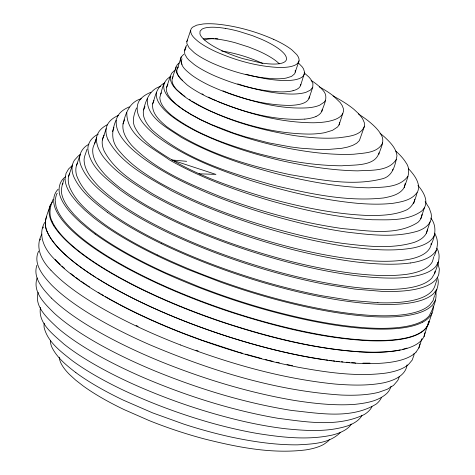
<?xml version="1.0" encoding="UTF-8"?>
<svg xmlns="http://www.w3.org/2000/svg" width="475" height="475" viewBox="0 0 475 475"><rect width="100%" height="100%" fill="white"/><g stroke="black" fill="none" stroke-linecap="round" stroke-linejoin="round"><path stroke-width="0.71" d="M104.173 135.132A185.321 50.51 18.4 0 0 104.257 151.204C114.766 170.863 134.823 182.798 153.199 194.156C185.214 212.313 219.646 225.815 254.636 237.031A184.995 50.421 18.4 0 0 291.49 247.481A185.79 50.635 18.4 0 0 343.68 257.967C365.518 260.811 387.879 263.126 409.735 259.207A167.004 45.517 18.4 0 0 431.134 244.672L431.163 243.354M431.128 244.672C435.237 236.259 437.148 225.862 430.772 218.025M117.747 116.161C111.726 129.034 109.654 140.505 119.89 151.685C130.732 164.742 145.142 174.153 159.594 182.744C203.65 207.438 251.999 223.6 300.942 235.446A181.058 49.347 18.4 0 0 342.944 243.42C366.451 246.204 391.05 249.333 414.135 242.398A159.992 43.605 18.4 0 0 427.506 229.128M116.333 120.234C115.104 130.488 122.312 139.181 128.873 146.175C142.298 159.315 158.715 168.868 175.097 177.828C216.078 198.764 260.045 213.4 304.724 224.105A181.058 49.347 18.4 0 0 346.726 232.085C370.233 234.864 394.832 237.993 417.917 231.058A159.992 43.605 18.4 0 0 431.015 213.186L429.263 208.163L425.149 201.626M141.295 98.758C129.598 101.745 125.513 113.489 123.025 123.957C121.861 132.008 126.611 139.282 131.522 145.202C155.8 170.394 189.175 183.985 221.029 196.893C260.425 211.559 301.239 222.71 342.891 228.647C366.991 230.523 396.209 236.289 417.828 222.425A151.531 41.301 18.4 0 0 422.043 214.356M126.801 112.634C126.356 136.153 153.674 148.36 169.581 160.022C201.679 178.155 236.544 190.819 271.842 201.139C304.677 210.33 338.23 217.811 372.358 219.741C388.847 219.8 407.485 221.184 421.598 211.108A151.531 41.301 18.4 0 0 419.312 187.043L417.947 185.517M164.878 82.882C156.477 86.456 155.402 96.348 152.659 103.894C151.549 113.495 159.814 120.698 166.351 126.397C202.677 152.618 246.798 165.229 290.053 174.675C320.441 179.704 352.462 186.627 382.909 178.636C392.991 175.881 395.348 164.641 396.963 155.717C396.067 148.022 390.141 142.322 384.809 137.251A111.376 30.352 18.4 0 0 380.071 133.327M156.441 92.554C155.414 99.358 160.016 105.23 164.38 109.903C173.612 118.857 184.846 125.335 196.187 131.237C223.297 144.655 252.308 153.858 281.711 160.728C306.702 166.297 332.138 170.442 357.788 170.863C370.69 169.985 388.574 171.861 396.423 159.268M170.923 76.469C162.937 80.192 162.118 89.995 159.814 97.5C160.14 105.076 166.232 110.568 171.487 115.294C196.407 134.354 226.729 144.596 256.548 153.176C284.382 160.514 313.007 165.615 341.863 165.799C353.014 164.635 375.321 166.808 378.955 152.778M378.896 154.232C380.534 148.087 385.035 141.479 381.449 135.161C378.195 129.331 373.142 124.86 368.018 120.709A97.274 26.511 18.4 0 0 358.364 113.982M160.544 86.391C149.898 89.395 145.778 100.154 143.563 109.927C141.983 117.723 147.185 124.634 152.148 130.037C186.164 160.217 231.515 173.422 274.455 185.493C310.098 193.747 346.916 201.952 383.687 197.944C391.157 196.484 399.861 194.661 404.13 187.661C406.849 179.615 411.867 170.305 405.81 162.432A127.561 34.764 18.4 0 0 395.758 151.044M147.345 98.586C145.985 117.604 167.871 128.066 181.076 137.216C211.422 154.244 244.667 165.413 278.237 174.153C307.937 181.438 338.242 187.269 368.903 187.821C382.078 187.031 399.16 188.171 407.912 176.32M186.432 45.161L184.543 50.831L184.775 54.174L187.061 58.045L188.961 60.129L194.257 64.552A53.242 14.511 18.4 0 0 215.104 76.024C235.683 84.716 257.634 90.992 280.054 91.883A71.873 19.588 18.4 0 0 293.057 90.713M293.051 90.713C296.287 89.852 300.556 88.136 300.794 84.259M300.675 85.304L304.635 72.39L303.525 68.851L302.237 66.904L298.122 62.688M179.039 62.991L177.175 64.82L176.065 66.933L172.288 78.25L171.998 80.649L172.573 83.333L174.052 86.254L176.427 89.365L183.849 96.057A69.985 19.071 18.4 0 0 208.727 110.372C240.421 124.355 274.74 133.778 309.546 134.087A122.277 33.327 18.4 0 0 324.924 132.632L332.488 130.346L337.559 126.997L339.037 124.931L343.52 111.263L343.372 108.638L342.309 105.765L340.296 102.665L333.367 95.926A64.416 17.557 18.4 0 0 319.396 86.919M176.065 66.933C174.848 72.301 178.98 76.938 182.548 80.394M87.002 149.292L85.114 154.963A194.37 52.974 18.4 0 0 84.081 160.17C84.514 170.537 91.639 178.879 98.384 186.105C110.918 198.396 125.667 208.092 140.737 216.968C183.516 241.169 229.912 258.424 277.151 271.641A194.37 52.974 18.4 0 0 330.933 283.818C350.52 287.161 370.328 289.596 390.23 289.423A177.899 48.486 18.4 0 0 431.947 277.923L434.708 273.303L435.005 271.261M434.708 273.303C437.457 265.424 441.738 256.233 436.899 248.247M392.641 170.608L392.861 169.189M64.137 179.075L62.243 184.745L61.328 189.757A201.317 54.868 18.4 0 0 68.347 207.634L73.857 214.356L80.887 221.356L89.377 228.582A194.97 53.141 18.4 0 0 166.974 273.404L199.939 287.173L217.206 293.598A201.317 54.868 18.4 0 0 270.091 310.282C301.708 318.796 333.937 325.607 366.658 327.869A186.954 50.956 18.4 0 0 429.145 315.833C433.046 308.53 437.16 299.974 435.795 291.519M184.906 50.225L185.214 48.456L186.093 46.9M182.02 58.763C178.843 65.716 187.233 71.381 191.847 75.204A59.013 16.085 18.4 0 0 210.009 85.702C234.632 96.888 261.286 104.844 288.473 105.408A80.038 21.814 18.4 0 0 302.29 103.603C305.443 102.57 309.047 100.528 309.338 96.847M308.958 98.574L312.74 87.234L312.942 83.636L310.864 79.396L308.904 77.039L304.178 72.847M36.86 265.317C32.579 278.142 43.332 289.53 51.443 298.098M164.409 82.703C162.017 88.677 166.024 94.608 169.872 98.913C178.743 107.599 189.632 113.988 200.569 119.742C226.931 132.667 255.182 141.372 283.848 147.44C306.874 152.024 330.368 155.254 353.899 154.221C363.761 152.956 377.678 153.277 382.678 142.892M407.105 364.806C405.603 376.028 393.324 380.635 383.687 382.814C367.816 385.89 351.536 385.332 335.504 384.091C282.209 378.783 230.298 363.85 180.346 344.933M316 116.488C318.957 115.182 321.919 112.884 322.258 109.434M321.712 111.583C323.665 104.933 329.116 96.728 323.113 90.505C319.752 86.432 315.519 83.19 311.089 80.37M425.012 332.583L424.044 336.425L428.794 321.242M404.13 187.661L405.181 183.54M44.668 222.437C37.495 235.072 44.478 249.161 53.8 258.483A202.807 55.272 18.4 0 0 187.298 335.012C223.523 348.727 260.775 359.842 298.793 367.347C327.394 372.513 356.743 376.865 385.789 373.095A182.305 49.685 18.4 0 0 408.447 364.527L412.181 360.115L413.998 355.033L413.98 353.608M41.901 234.086C34.616 246.994 41.432 260.567 50.861 270.174M46.562 216.766C42.186 228.065 50.552 239.032 57.582 247.143A202.766 55.26 18.4 0 0 95.736 277.394M183.73 54.304L181.183 56.994L176.801 70.514L177.08 72.984L178.268 75.715L180.375 78.654L187.227 84.989A64.647 17.617 18.4 0 0 210.152 98.289C239.833 111.186 272.175 120.935 304.849 119.106M181.183 56.994L180.583 59.173L180.862 61.643L182.05 64.374M416.029 352.076L418.861 347.967L419.971 343.995M37.157 277.952C32.104 292.113 45.321 304.344 54.393 313.34A189.751 51.716 18.4 0 0 155.105 371.028C199.12 388.995 244.922 403.014 291.929 410.489C319.586 413.327 351.28 419.478 376.343 403.982A199.453 54.358 18.4 0 0 381.532 397.373M434.512 295.622L433.075 300.562L429.851 304.879A184.876 50.386 18.4 0 1 375.476 315.637C348.804 314.402 322.424 309.706 296.442 303.721A199.85 54.471 18.4 0 1 242.903 288.806C213.792 279.365 185.197 268.268 157.605 255.01M434.969 294.892C436.739 289.287 439.731 283.332 437.457 277.43M433.871 256.625L432.446 261.535A172.888 47.12 18.4 0 1 406.511 274.336C388.823 276.634 370.933 275.375 353.281 273.386A190.184 51.834 18.4 0 1 284.43 259.777C236.74 246.911 189.863 229.882 146.751 205.568C131.824 196.751 117.177 187.108 105.011 174.646C98.758 167.568 91.984 159.167 92.773 149.126A190.178 51.834 18.4 0 1 94.478 144.115L96.372 138.445M434.334 255.865C437.558 248.597 439.126 240.285 434.506 233.172M339.037 124.931L339.744 122.586M52.541 201.887C46.407 208.78 49.364 218.951 53.829 225.904M50.463 204.802C47.862 213.328 42.608 222.431 46.978 231.343M53.063 199.375C49.976 206.578 48.343 214.73 52.398 221.95M68.632 176.35L72.414 165.009M76.457 165.632L80.239 154.292M94.662 143.456L96.556 137.786A190.178 51.834 18.4 0 1 107.54 124.604M102.38 139.982L106.163 128.642M136.515 107.95C133.98 114.374 131.575 121.547 135.286 128.084C139.139 135.434 145.255 141.182 151.549 146.442C184.686 171.047 224.313 185.048 263.488 196.834C297.522 206.304 332.352 214.017 367.751 215.472C380.232 215.573 393.128 215.371 404.878 210.662C412.822 207.878 415.239 199.743 417.145 192.393C411.819 200.177 401.737 201.828 393.098 203.288C381.728 204.583 370.262 204.28 358.874 203.448C322.098 200.088 285.974 191.514 250.782 180.518C217.366 169.355 183.653 156.578 155.325 135.126C146.163 127.312 133.101 115.722 138.403 102.285A185.565 50.576 18.4 0 1 150.842 92.31M333.028 95.95A79.473 21.66 18.4 0 1 353.94 109.339L359.041 114.083L362.52 118.554L364.307 122.603L364.479 126.178L359.373 140.612L356.666 143.23L352.747 145.368L347.712 147.06L341.81 148.289L327.697 149.506L319.188 149.5L300.633 148.2L290.474 146.888L268.666 142.85L245.391 136.83L233.575 133.077L210.852 124.337L200.462 119.492L191.075 114.469L182.911 109.351L176.385 104.423L171.481 99.732L168.197 95.338L166.541 91.289L166.464 87.727L170.24 76.41L171.659 73.251L174.361 70.638M273.754 39.389A46.758 12.742 18.4 0 1 291.846 49.851L296.851 54.696L298.282 56.905L299.018 58.947L299.066 60.8L294.66 73.785L291.567 76.392L286.229 78.066A69.392 18.911 18.4 0 1 274.639 78.779C253.098 77.728 231.972 71.767 212.295 63.127A47.542 12.956 18.4 0 1 194.275 52.719L189.163 47.844L186.912 43.623L186.829 41.681L191.217 28.696L192.47 27.277L196.745 25.145L203.14 23.976A69.392 18.917 18.4 0 1 216.066 24.029C235.974 25.87 255.485 31.35 273.754 39.389M420.785 218.684L424.561 207.367M426.312 233.213L430.095 221.873M436.97 279.674L435.076 285.344A182.24 49.667 18.4 0 1 377.94 302.717M418.861 347.967L421.978 338.628M428.313 324.241L432.096 312.9M38.641 251.091C32.484 263.785 43.457 276.302 51.632 285.048A198.722 54.162 18.4 0 0 149.928 344.82C210.722 370.536 274.96 390.688 341.157 395.04A175.423 47.809 18.4 0 0 378.854 392.243L387.291 389.257L393.567 385.35L397.652 380.606A203.365 55.427 18.4 0 0 399.291 376.538M112.551 131.575L113.964 127.502M40.512 307.402C37.525 323.154 53.538 334.637 63.804 343.977A175.358 47.791 18.4 0 0 133.855 384.418C168.868 400.039 205.337 412.431 242.672 421.165A156.774 42.726 18.4 0 0 286.33 428.83C306.618 430.813 327.732 432.191 347.445 425.933A192.755 52.535 18.4 0 0 361.344 416.48L361.908 415.269M38.208 292.309C33.838 306.713 47.886 318.535 57.125 327.465A183.32 49.964 18.4 0 0 144.911 378.189C187.53 396.263 231.996 410.305 277.649 418.243C306.007 421.901 337.292 427.512 364.135 414.604A196.555 53.568 18.4 0 0 371.967 406.671M123.025 123.957L124.575 119.724M186.829 41.681L187.435 40.037M299.066 60.8C298.068 64.772 293.508 65.96 290.011 66.726A69.392 18.911 18.4 0 1 278.421 67.438C256.88 66.387 235.754 60.426 216.078 51.787A47.542 12.956 18.4 0 1 198.057 41.378C194.756 38.522 190.428 35.174 190.612 30.341M152.659 103.894L153.977 100.504M364.479 126.178C360.691 136.111 347.742 136.414 338.794 137.792C323.92 138.908 308.982 137.655 294.251 135.565C258.637 129.705 222.888 119.783 191.787 101.056M184.543 50.831L184.965 49.887M143.563 109.927L145.006 106.691M166.464 87.727L167.883 84.568M304.457 73.963C303.377 77.199 299.844 78.541 296.833 79.373A71.873 19.588 18.4 0 1 283.83 80.536C270.993 80.186 258.323 77.633 245.973 74.248M172.288 78.25L173.126 76.665M62.243 184.745L62.973 183.469M435.468 300.058L432.909 304.487A186.954 50.956 18.4 0 1 370.452 316.534C337.725 314.26 305.496 307.462 273.873 298.947A201.317 54.868 18.4 0 1 220.988 282.257L186.948 269.087L170.763 262.058A194.952 53.135 18.4 0 1 93.159 217.241L84.669 210.015L77.639 203.015L72.129 196.294A201.317 54.868 18.4 0 1 65.111 178.416L66.025 173.405L68.584 168.94L72.265 165.561M312.74 87.234L310.395 90.137L306.078 92.263A80.038 21.814 18.4 0 1 292.256 94.068C275.815 93.979 259.582 90.452 243.871 85.827M438.49 261.962L435.723 266.576A177.899 48.486 18.4 0 1 394.012 278.089C374.116 278.249 354.308 275.821 334.721 272.484A194.37 52.974 18.4 0 1 280.933 260.3C244.423 250.188 208.614 237.369 174.331 221.208A175.869 47.933 18.4 0 1 120.068 189.875C106.762 179.117 89.769 167.283 87.863 148.829A194.37 52.974 18.4 0 1 96.389 135.108L98.307 134.14M351.185 424.05L350.022 425.909A188.183 51.288 18.4 0 1 332.108 435.106C307.562 440.372 282.168 437.38 257.646 433.532A150.949 41.141 18.4 0 1 207.171 421.782C178.553 413.416 150.528 402.978 123.548 390.272A165.472 45.101 18.4 0 1 72.253 360.656C61.073 351.726 47.862 342.303 44.169 327.673A150.949 41.141 18.4 0 1 44.282 323.226M325.494 100.243L324.259 102.119L319.782 105.147A97.316 26.523 18.4 0 1 308.625 107.76C281.135 109.594 253.888 102.19 228.243 92.963M160.627 94.044L161.458 92.839M42.78 228.107L43.557 226.991M39.9 240.089L40.672 238.99M57.243 193.236L56.472 194.328L55.153 199.993L56.008 206.328A202.493 55.189 18.4 0 0 64.042 220.691A200.907 54.756 18.4 0 0 80.186 236.764A199.126 54.275 18.4 0 0 118.032 262.533A199.132 54.275 18.4 0 0 168.833 287.951A200.913 54.756 18.4 0 0 207.355 303.43A202.493 55.183 18.4 0 0 247.588 316.932C273.333 324.68 299.47 331.146 325.987 335.629A190.463 51.912 18.4 0 0 375.672 340.492A187.655 51.146 18.4 0 0 419.009 333.456M58.134 189.234C52.398 194.934 52.737 203.805 56.181 210.609A202.279 55.13 18.4 0 0 233.504 313.013C277.602 327.014 323.012 338.402 369.39 340.753A187.655 51.146 18.4 0 0 427.838 325.084M342.813 113.608C339.898 118.518 333.901 120.098 328.7 121.315A122.283 33.327 18.4 0 1 313.322 122.77C281.348 122.592 249.844 114.327 220.317 102.481M436.863 289.222L433.633 293.538A184.876 50.386 18.4 0 1 379.264 304.297C352.587 303.062 326.206 298.365 300.224 292.38A199.85 54.465 18.4 0 1 246.685 277.459C217.574 268.031 188.979 256.928 161.387 243.669M177.401 68.335L178.458 66.927M329.674 439.31L327.839 441.477L323.772 444.357A175.697 47.886 18.4 0 1 305.692 449.914C271.658 454.118 237.387 447.201 204.476 438.959A133.273 36.326 18.4 0 1 149.447 420.69L124.165 409.622A136.462 37.193 18.4 0 1 83.113 385.908L75.668 380.119L69.54 374.526A133.267 36.32 18.4 0 1 59.244 357.206M340.189 432.666C329.193 443.715 312.158 444.024 297.564 444.849C275.138 445.016 252.848 441.667 230.963 437.006A143.474 39.098 18.4 0 1 183.813 424.128L152.582 412.864L123.393 400.176A152.665 41.61 18.4 0 1 75.887 372.643M65.431 176.837C59.654 180.767 57.902 188.492 59.791 194.987A202.493 55.189 18.4 0 0 74.913 217.217A200.901 54.756 18.4 0 0 95.172 234.098M88.956 144.151L85.85 146.175A197.398 53.8 18.4 0 0 80.471 164.338C86.688 181.195 102.006 192.345 115.847 202.748A183.427 49.994 18.4 0 0 165.009 231.141C195.635 245.973 227.543 258.038 260.057 268.025A197.398 53.8 18.4 0 0 325.102 284.311L354.807 289.085L381.686 291.353A182.24 49.667 18.4 0 0 438.853 274.004L439.345 269.022L437.659 262.473M80.679 154.428L78.399 155.853L74.504 160.111A199.696 54.429 18.4 0 0 73.667 176.516C80.613 191.936 94.507 202.611 107.659 212.545M204.612 39.942L207.349 39.211A49.246 13.419 18.4 0 1 214.035 38.689M410.287 262.99C392.605 265.293 374.71 264.035 357.063 262.046A190.184 51.834 18.4 0 1 288.212 248.437C240.528 235.564 193.646 218.547 150.533 194.227C133.333 183.219 115.039 172.597 102.642 155.901C99.032 150.539 95.944 144.436 96.556 137.786M369.983 363.132L362.93 363.126M199.162 173.797L215.971 174.414L171.724 159.962L186.651 161.322M351.654 362.68L355.181 362.823M377.904 302.694L351.025 300.426L321.326 295.652A197.398 53.8 18.4 0 1 256.274 279.365C223.761 269.384 191.852 257.308 161.227 242.482A183.427 49.988 18.4 0 1 112.064 214.088C98.224 203.686 82.905 192.535 76.689 175.679A197.398 53.8 18.4 0 1 77.467 163.103M359.48 351.868C311.095 348.508 263.797 336.104 217.977 320.678A202.932 55.308 18.4 0 1 53.877 225.916M355.698 363.209C313.191 360.335 271.522 350.188 230.951 337.565A202.653 55.231 18.4 0 1 47.096 231.378M336.3 361.273L339.221 361.546M341.418 361.742L342.879 361.879M346.536 362.211L349.457 362.484M324.312 359.646C278.694 352.872 234.187 339.868 191.075 323.677M325.719 359.836L327.839 360.127M329.246 360.317L331.36 360.608M332.773 360.798L334.887 361.083M221.724 51.009C235.909 53.206 249.791 57.475 262.8 63.543M260.549 62.825L242.909 58.627A44.947 12.249 18.4 0 1 225.287 52.179A44.401 12.101 18.4 0 1 203.223 38.766A44.947 12.249 18.4 0 1 199.928 33.814L200.076 31.13L202.095 29.094A47.019 12.813 18.4 0 1 225.744 28.464M291.151 365.447L292.558 365.714M276.533 362.199L279.318 362.823M286.977 364.521L290.457 365.293M261.63 358.518L245.516 354.118M265.192 359.421L267.336 359.961M268.761 360.323L273.036 361.404M238.569 352.153L242.737 353.335M251.37 305.597C277.115 313.34 303.252 319.806 329.769 324.288A190.463 51.912 18.4 0 0 379.454 329.151A187.655 51.146 18.4 0 0 422.792 322.115M237.874 351.957L202.493 340.391M237.726 83.885L243.188 85.631M196.038 350.247L198.128 350.978M201.804 340.159L184.128 333.593A201.157 54.827 18.4 0 1 166.897 326.646M222.929 90.838L227.578 92.702M212.503 99.049L216.41 100.765M217.71 101.335L219.664 102.196M185.054 96.455C178.268 91.865 169.836 85.488 170.24 76.41M189.341 99.382L190.564 100.219M75.887 372.643C66.619 365.465 56.982 357.806 51.787 347.011A143.521 39.116 18.4 0 1 50.439 340.278M279.33 63.828L277.329 61.993A44.003 11.994 18.4 0 0 257.414 50.487L248.686 47.007L235.149 42.714A46.556 12.688 18.4 0 0 221.956 39.799A47.019 12.813 18.4 0 0 203.312 38.902M108.051 139.87C121.588 164.303 148.212 177.3 171.493 190.713C199.375 204.897 228.635 216.184 258.418 225.69A184.995 50.421 18.4 0 0 313.274 240.374A185.79 50.635 18.4 0 0 347.463 246.626C369.301 249.47 391.661 251.786 413.517 247.867A167.004 45.517 18.4 0 0 434.916 233.332M433.058 306.072L433.259 307.432A189.46 51.638 18.4 0 1 422.768 322.103M295.236 70.288L295.284 72.141M408.577 168.839A141.514 38.57 18.4 0 1 417.234 192.428M414.758 199.203A141.514 38.57 18.4 0 1 413.464 203.745M391.026 386.199A201.911 55.029 18.4 0 1 386.763 393.49C377.963 401.434 365.673 403.168 354.332 404.409C334.317 405.739 314.29 403.53 294.536 400.455C249.066 392.73 204.713 379.216 161.957 362.057A194.786 53.087 18.4 0 1 51.466 298.104M138.124 326.408A198.639 54.138 18.4 0 1 136.147 325.476M166.22 326.361A201.157 54.827 18.4 0 1 119.356 304.321M118.697 303.97A201.157 54.827 18.4 0 1 105.355 296.59M103.366 295.426A201.157 54.827 18.4 0 1 100.736 293.877M99.441 293.105A201.157 54.827 18.4 0 1 98.153 292.327M89.478 286.876A201.157 54.827 18.4 0 1 87.703 285.712M86.533 284.941A201.157 54.827 18.4 0 1 80.916 281.093M79.717 280.244A201.157 54.827 18.4 0 1 75.632 277.275M74.51 276.426A201.157 54.827 18.4 0 1 70.704 273.487M64.511 268.345A201.157 54.827 18.4 0 1 61.934 266.048M60.254 264.48A201.157 54.827 18.4 0 1 55.153 259.344M180.357 344.927A201.222 54.845 18.4 0 1 50.902 270.18M191.081 323.671A202.766 55.26 18.4 0 1 96.989 278.178M406.998 348.086A186.218 50.754 18.4 0 1 402.859 349.279M400.223 349.891A186.218 50.754 18.4 0 1 359.45 351.85M416.076 352.094A186.218 50.754 18.4 0 1 355.662 363.185M424.056 336.425A187.655 51.146 18.4 0 1 365.608 352.1C319.23 349.737 273.82 338.366 229.722 324.342A202.243 55.118 18.4 0 1 52.381 221.944M95.071 234.044A199.132 54.269 18.4 0 0 172.621 276.61A200.913 54.756 18.4 0 0 211.138 292.089A202.493 55.189 18.4 0 0 251.37 305.597M429.157 321.593A189.46 51.638 18.4 0 1 418.986 333.444M161.387 243.669A189.62 51.68 18.4 0 1 107.653 212.545M157.605 255.01A189.626 51.68 18.4 0 1 103.871 223.885C90.725 213.952 76.831 203.276 69.884 187.857A199.702 54.429 18.4 0 1 69.724 173.215M436.222 250.188A172.888 47.12 18.4 0 1 410.293 262.996M108.039 139.864A185.321 50.51 18.4 0 1 118.584 115.294M117.747 116.161A181.058 49.347 18.4 0 1 129.384 106.857M316 116.488A97.316 26.523 18.4 0 1 304.855 119.106M215.353 38.707A49.246 13.419 18.4 0 1 217.912 38.825M211.814 98.735A69.985 19.077 18.4 0 1 208.436 97.12M203.276 94.495A69.985 19.077 18.4 0 1 202.041 93.83M225.732 28.458A46.556 12.688 18.4 0 1 238.931 31.374L252.468 35.667L261.197 39.152A44.003 11.994 18.4 0 1 281.117 50.653C283.51 52.85 286.431 55.367 286.55 58.87A46.55 12.688 18.4 0 1 282.512 62.932A47.019 12.813 18.4 0 1 260.549 62.825"/></g></svg>
